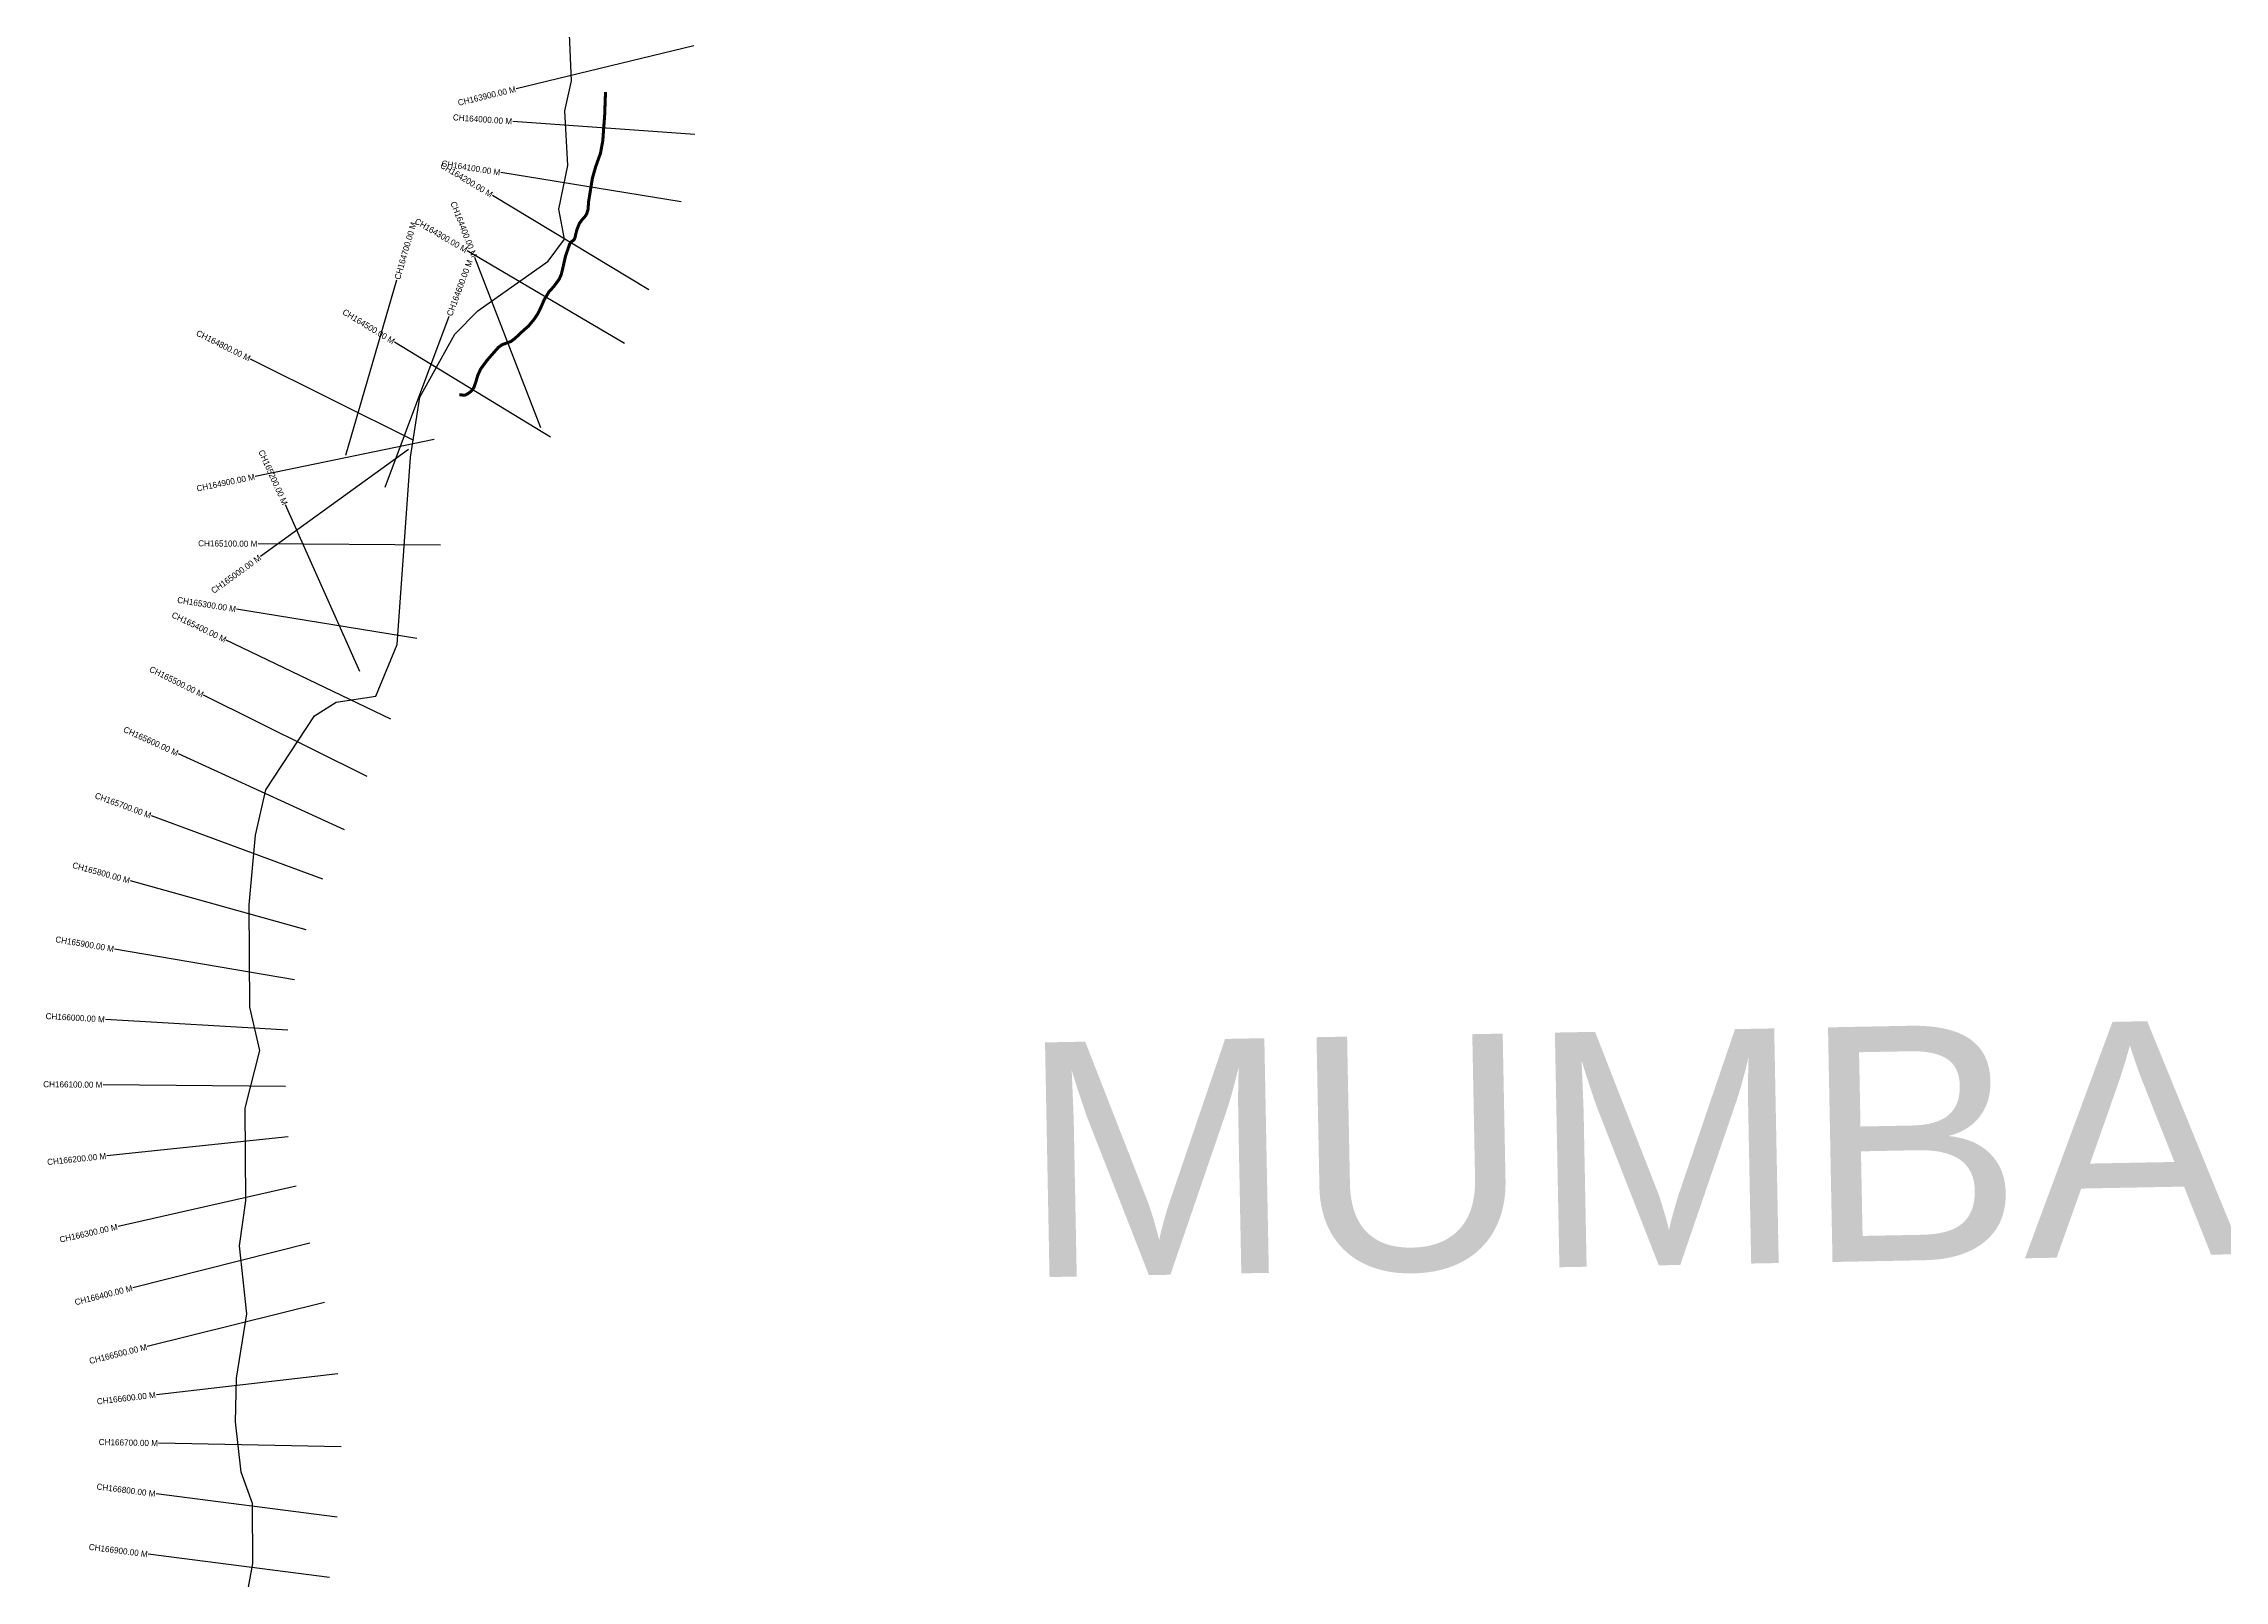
# Model space of a CAD drawing. Header units: metres. Extents: x 267218 to 277461, y 2088854 to 2108025.
# Drawn here: x 269227 to 272810, y 2101381 to 2103907 of the extents above; entities that cross this region are included whole.
import ezdxf
from ezdxf.enums import TextEntityAlignment as Align

# ---------------------------------------------------------------- set-up
doc = ezdxf.new("R2010")
doc.units = ezdxf.units.M
for name, color, linetype in [('CS', 134, 'Continuous'), ('CSMark', 6, 'Continuous'), ('UNPROTECTED', 10, 'Continuous'), ('VILLAGE BOUNDRY', 10, 'Continuous'), ('VILLAGE NAME', 250, 'Continuous')]:
    doc.layers.add(name, color=color, linetype=linetype)

msp = doc.modelspace()

# ---------------------------------------------------------------- linework, layer by layer
at = {"layer": 'CS'}
for p, q in [((270294.8, 2103903.3), (270003.1, 2103832.8)), ((270296.6, 2103757.7), (269997.4, 2103779.1)), ((270274.1, 2103647.2), (269977.9, 2103695.1)), ((270221, 2103502.5), (269964.2, 2103657.6)), ((270181.1, 2103414.4), (269922.6, 2103566.7)), ((270043.4, 2103275.7), (269935, 2103555.5)), ((269723.5, 2103230.8), (269807.3, 2103518.9)), ((269787.8, 2103178), (269892.8, 2103459)), ((270059.5, 2103260.3), (269803.2, 2103416.3)), ((269835.2, 2103255.1), (269566.6, 2103388.6)), ((269868.2, 2103256.6), (269574.4, 2103195.7)), ((269826.3, 2103240), (269583.2, 2103064.2)), ((269746.5, 2102875.1), (269624, 2103148.9)), ((269879, 2103082.7), (269579, 2103085.1)), ((269839.7, 2102929.3), (269543.6, 2102977.4)), ((269797.3, 2102796.8), (269526.9, 2102926.5)), ((269758.1, 2102702.6), (269489.6, 2102836.3)), ((269721, 2102615.2), (269448.2, 2102740)), ((269685.4, 2102534.1), (269404, 2102637.8)), ((269658.2, 2102450.8), (269369.2, 2102531.1)), ((269638.9, 2102368.3), (269343.2, 2102418.8)), ((269627.7, 2102285.7), (269328.2, 2102303.3)), ((269624.4, 2102193.2), (269324.4, 2102195.9)), ((269628.7, 2102110.5), (269330.4, 2102079.1)), ((269641.6, 2102029.3), (269349, 2101963)), ((269664.3, 2101935.6), (269373.4, 2101862.3)), ((269688.2, 2101838.2), (269397.1, 2101765.5)), ((269709.9, 2101720.8), (269411.9, 2101686.6)), ((269715.6, 2101600.9), (269415.6, 2101606.9)), ((269708.9, 2101485.3), (269411.4, 2101523.4)), ((269696.3, 2101386.1), (269398.7, 2101424.2))]:
    msp.add_line(p, q, dxfattribs=at)
at = {"layer": 'UNPROTECTED', "const_width": 5, "flags": 128}
msp.add_lwpolyline([(270149.9, 2103827.7), (270149.8, 2103823.6), (270148.6, 2103790.5), (270145.5, 2103747.6), (270141.7, 2103727), (270133.8, 2103704.9), (270128.4, 2103685.9), (270122.2, 2103647.7), (270121.3, 2103634.9), (270119.2, 2103627.8), (270116.8, 2103623.6), (270111.2, 2103617.3), (270107, 2103611.7), (270103, 2103601.4), (270101, 2103593.8), (270099.9, 2103588.4), (270098.7, 2103585.6), (270095.9, 2103582.9), (270093, 2103580.8), (270090.9, 2103577.3), (270089.2, 2103572.5), (270084.1, 2103557.3), (270081.3, 2103544.8), (270077.3, 2103527.8), (270073.8, 2103520), (270064.7, 2103507.5), (270057.1, 2103499.4), (270049.1, 2103485.9), (270044.2, 2103474.5), (270038.7, 2103463.2), (270032, 2103453.3), (270023.4, 2103442.9), (270016.2, 2103436.7), (270008, 2103429.1), (270001, 2103422.4), (269994.6, 2103417.7), (269988.9, 2103415.5), (269980.6, 2103412.6), (269974, 2103408), (269955.1, 2103386.4), (269944.8, 2103372.3), (269940, 2103361.8), (269936.6, 2103350.2), (269934.1, 2103342.8), (269930.4, 2103336.8), (269924.3, 2103332.1), (269919.1, 2103329.3), (269916.3, 2103329.4), (269912.7, 2103329.8), (269909.7, 2103329.8)], dxfattribs=at)
at = {"layer": 'VILLAGE BOUNDRY', "color": 3}
msp.add_polyline3d([(269547, 2101280.9, 0), (269570.7, 2101409, 0), (269569.9, 2101507.6, 0), (269551.5, 2101559, 0), (269541.9, 2101641.9, 0), (269543.6, 2101713.6, 0), (269560.7, 2101819.2, 0), (269548.6, 2101931.2, 0), (269559.2, 2102005.3, 0), (269558, 2102157.7, 0), (269581.9, 2102252.1, 0), (269565.6, 2102323.7, 0), (269564.3, 2102491.9, 0), (269574.6, 2102606.3, 0), (269591.9, 2102680.5, 0), (269671.7, 2102802.2, 0), (269707.3, 2102824.9, 0), (269772.3, 2102834.4, 0), (269807.5, 2102919.8, 0), (269829.7, 2103227.2, 0), (269844.6, 2103326, 0), (269902.1, 2103429.6, 0), (269939.9, 2103468, 0), (270055.8, 2103549.7, 0), (270082.4, 2103585.8, 0), (270073.1, 2103635, 0), (270088.2, 2103706.9, 0), (270083, 2103796.6, 0), (270093.8, 2103846, 0), (270090.9, 2103922.1, 0)], dxfattribs=at)

# ---------------------------------------------------------------- texts
at = {"layer": 'CSMark'}
for s, rotation, p in [('CH163900.00 M', 13.5735, (270002.2, 2103832.6)), ('CH164000.00 M', 355.9108, (269996.4, 2103779.2)), ('CH164100.00 M', 350.8114, (269976.9, 2103695.2)), ('CH164200.00 M', 328.8885, (269963.3, 2103658.1)), ('CH164400.00 M', 291.1703, (269934.7, 2103556.4)), ('CH164300.00 M', 329.5085, (269921.8, 2103567.2)), ('CH164500.00 M', 328.6594, (269802.4, 2103416.8)), ('CH164800.00 M', 333.5643, (269565.7, 2103389.1)), ('CH165200.00 M', 294.1059, (269623.6, 2103149.8)), ('CH164900.00 M', 11.7018, (269573.5, 2103195.5)), ('CH165100.00 M', 359.5457, (269578, 2103085.1)), ('CH165000.00 M', 35.8695, (269582.4, 2103063.7)), ('CH165300.00 M', 350.7705, (269542.6, 2102977.5)), ('CH165400.00 M', 334.3711, (269526, 2102927)), ('CH165500.00 M', 333.5353, (269488.7, 2102836.7)), ('CH165600.00 M', 335.43, (269447.3, 2102740.4)), ('CH165700.00 M', 339.7685, (269403, 2102638.2)), ('CH165800.00 M', 344.4756, (269368.2, 2102531.3)), ('CH165900.00 M', 350.3074, (269342.2, 2102419)), ('CH166000.00 M', 356.6442, (269327.2, 2102303.3)), ('CH166100.00 M', 359.4823, (269323.4, 2102196)), ('CH166200.00 M', 6.0116, (269329.4, 2102079)), ('CH166300.00 M', 12.7633, (269348, 2101962.8)), ('CH166400.00 M', 14.1432, (269372.4, 2101862.1)), ('CH166500.00 M', 14.0206, (269396.2, 2101765.3)), ('CH166600.00 M', 6.558, (269410.9, 2101686.5)), ('CH166700.00 M', 358.8639, (269414.6, 2101606.9)), ('CH166800.00 M', 352.7115, (269410.4, 2101523.5)), ('CH166900.00 M', 352.7115, (269397.7, 2101424.3))]:
    msp.add_text(s, height=10, rotation=rotation, dxfattribs=at).set_placement(p, align=Align.MIDDLE_RIGHT)
for s, rotation, p in [('CH164700.00 M', 73.7765, (269807.6, 2103519.8)), ('CH164600.00 M', 69.5142, (269893.2, 2103460))]:
    msp.add_text(s, height=10, rotation=rotation, dxfattribs=at).set_placement(p, align=Align.MIDDLE_LEFT)
at = {"layer": 'VILLAGE NAME', "insert": (270827.9, 2102264.7), "char_height": 385.732, "attachment_point": 1, "rotation": 1.1028}
msp.add_mtext_dynamic_manual_height_columns('{\\fArial|b0|i0|c0|p34;MUMBAI CITY}', width=4300.78, gutter_width=1928.7, heights=[0], dxfattribs=at)

doc.saveas('drawing.dxf')
